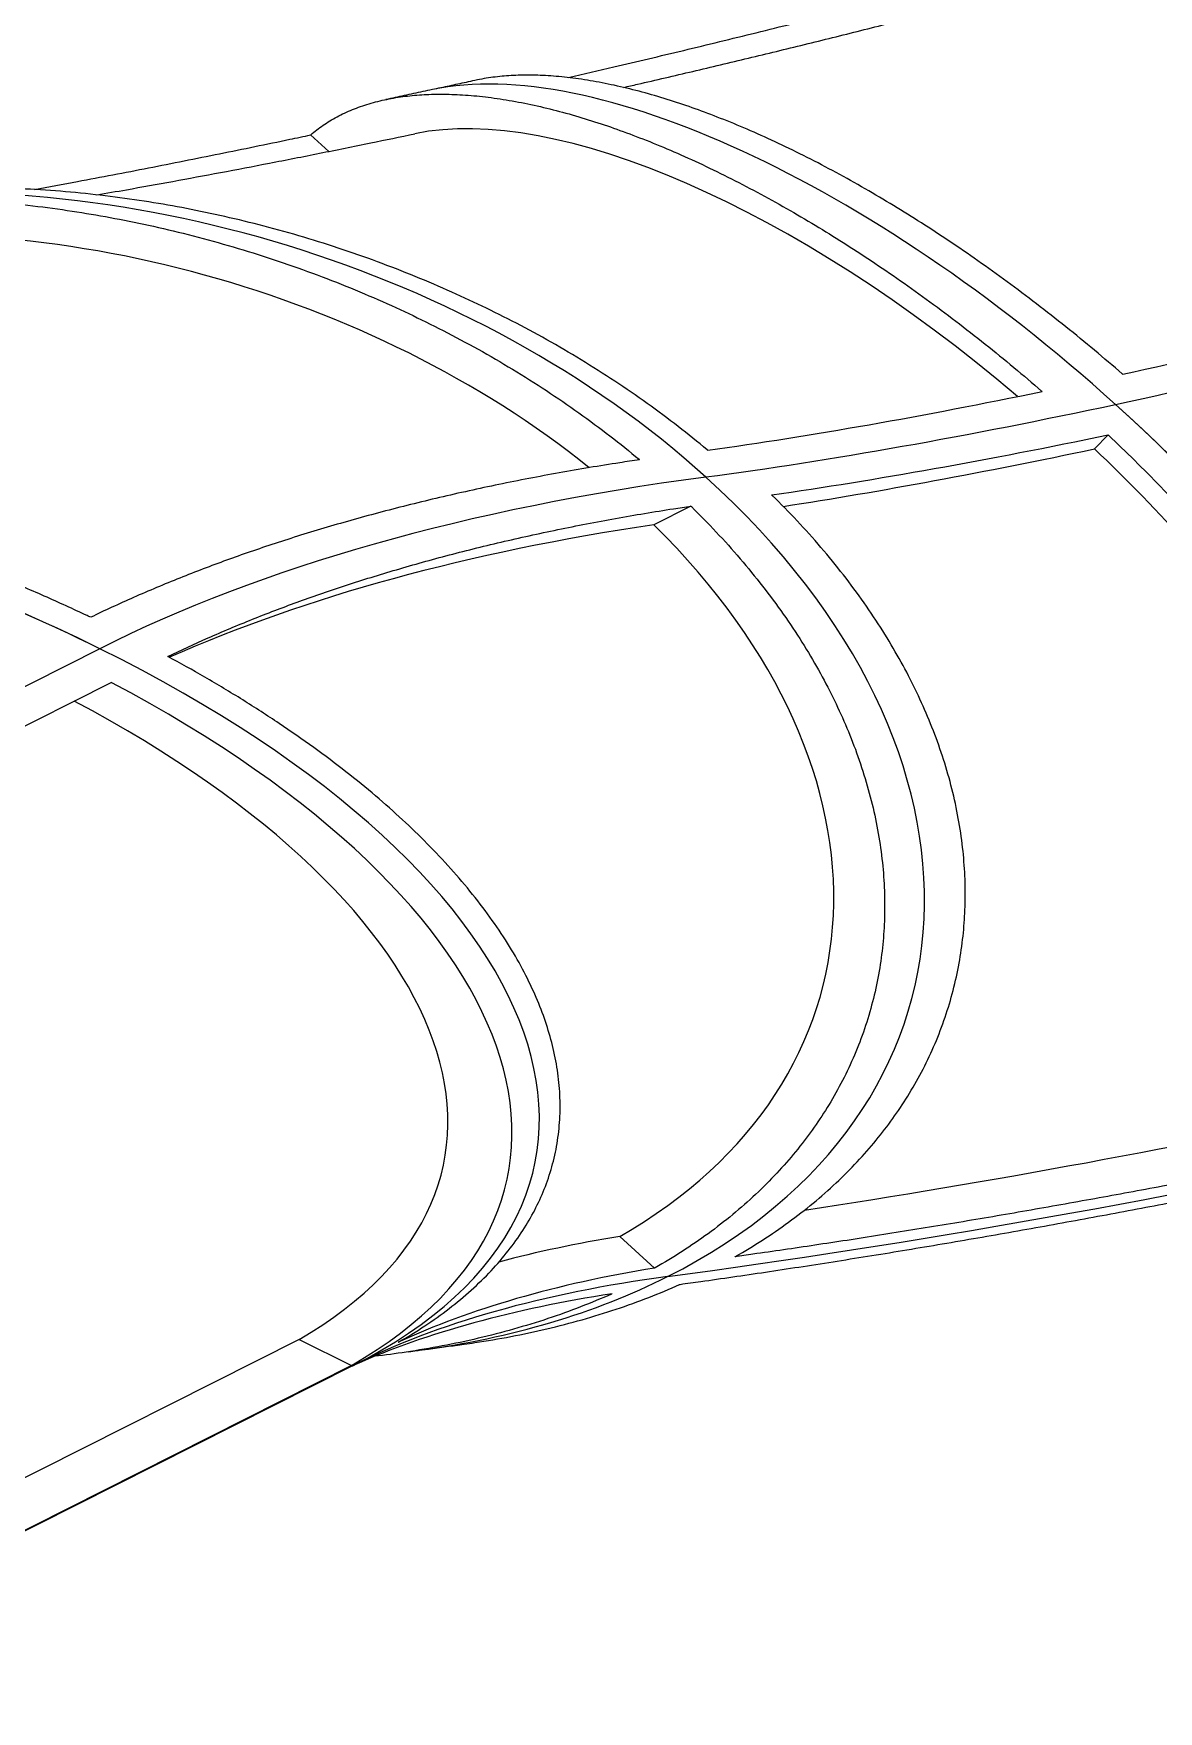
# Model space of a CAD drawing. Header units: millimetres. Extents: x 29838256 to 30236675, y -914750 to -833241.
# Drawn here: x 29973519 to 29973928, y -837364 to -836754 of the extents above; entities that cross this region are included whole.
import ezdxf

# ---------------------------------------------------------------- set-up
doc = ezdxf.new("R2010")
doc.units = ezdxf.units.MM
doc.header["$LTSCALE"] = 600
doc.header["$MEASUREMENT"] = 0
doc.layers.add('e-plan', color=9, linetype='CONTINUOUS')

msp = doc.modelspace()

# ---------------------------------------------------------------- linework, layer by layer
at = {"layer": 'e-plan', "extrusion": (0, -0.866025, 0.5)}
for p, q in [((29973619.95, -836790.92, 38444.22), (29973626.56, -836796.9, 38433.86)), ((29973909.64, -836899.87, 38255.51), (29973904.68, -836904.98, 38246.67)), ((29973758.1, -836925.78, 38210.64), (29973744.64, -836932.57, 38198.88)), ((29973543.41, -836977.57, 38120.93), (29973294.47, -837103.14, 37903.44)), ((29973543.41, -836977.57, 38120.93), (29973294.47, -837103.14, 37903.44)), ((29973318.55, -837105.36, 37899.6), (29973547.58, -836989.83, 38099.69)), ((29973732.28, -837191.15, 37751.01), (29973744.96, -837202.62, 37731.13)), ((29973615.81, -837228.55, 37686.22), (29973452.04, -837311.16, 37543.14)), ((29973615.81, -837228.55, 37686.22), (29973634.86, -837237.99, 37669.87)), ((29973635.18, -837238.15, 37669.59), (29973386.24, -837363.72, 37452.1)), ((29973635.18, -837238.15, 37669.59), (29973386.24, -837363.72, 37452.1)), ((29973634.86, -837237.99, 37669.87), (29973405.83, -837353.51, 37469.78))]:
    msp.add_line(p, q, dxfattribs=at)
at = {"layer": 'e-plan', "extrusion": (-1.11022e-16, -0.866025, 0.5)}
for centre, major_axis, ratio, start_param, end_param in [((29973834.62, -836972.97, 38128.9), (170.42, -198.52, -343.85), 0.332955, 1.861861, 3.141593), ((29973987.24, -836789.24, 38447.14), (-410.08, -113.32, -196.27), 0.270598, 1.247157, 1.567636)]:
    msp.add_ellipse(centre, major_axis=major_axis, ratio=ratio, start_param=start_param, end_param=end_param, dxfattribs=at)
at = {"layer": 'e-plan', "extrusion": (-5.55112e-17, -0.866025, 0.5)}
for centre, major_axis, ratio, start_param, end_param in [((29973834.62, -836972.97, 38128.9), (-170.42, 198.52, 343.85), 0.332955, 5.003453, 6.283185), ((29973328.32, -837086.07, 37933.01), (-306.86, 152.09, 263.42), 0.707107, 4.712389, 6.283185), ((29973548.46, -837023.69, 38041.05), (111.03, -208.78, -361.62), 0.653281, 0.36549, 1.936286)]:
    msp.add_ellipse(centre, major_axis=major_axis, ratio=ratio, start_param=start_param, end_param=end_param, dxfattribs=at)
at = {"layer": 'e-plan', "extrusion": (0, -0.866025, 0.5)}
for centre, major_axis, ratio, start_param, end_param in [((29973817.33, -836976.65, 38122.53), (159.77, -186.11, -322.36), 0.332955, 1.93224, 3.138911), ((29973834.62, -836972.97, 38128.9), (-170.42, 198.52, 343.85), 0.332955, 3.432657, 5.003453), ((29974005.87, -836806.09, 38417.94), (410.08, 113.32, 196.27), 0.270598, 4.009242, 4.329721), ((29974159.7, -837292.9, 37574.77), (610.89, -302.77, -524.41), 0.707107, 2.772151, 3.096564), ((29973533.93, -837025.73, 38037.52), (104.09, -195.73, -339.02), 0.653281, 0.414893, 1.886883), ((29974197.75, -836979.69, 38117.26), (-787.84, -217.7, -377.06), 0.270598, 0.824944, 1.217643), ((29974197.75, -836979.69, 38117.26), (-787.84, -217.7, -377.06), 0.270598, 0.824944, 1.217643), ((29973967.62, -837402.91, 37384.22), (332.43, -164.76, -285.38), 0.707107, 2.748894, 3.141593)]:
    msp.add_ellipse(centre, major_axis=major_axis, ratio=ratio, start_param=start_param, end_param=end_param, dxfattribs=at)
at = {"layer": 'e-plan', "extrusion": (5.55112e-17, -0.866025, 0.5)}
for centre, major_axis, ratio, start_param, end_param in [((29973548.46, -837023.69, 38041.05), (111.03, -208.78, -361.62), 0.653281, 1.936286, 3.141593), ((29973834.62, -836972.97, 38128.9), (170.42, -198.52, -343.85), 0.332955, 0.291064, 1.861861)]:
    msp.add_ellipse(centre, major_axis=major_axis, ratio=ratio, start_param=start_param, end_param=end_param, dxfattribs=at)
at = {"layer": 'e-plan', "extrusion": (1.249e-16, -0.866025, 0.5)}
msp.add_ellipse((29973548.46, -837023.69, 38041.05), major_axis=(111.03, -208.78, -361.62), ratio=0.653281, start_param=1.936286, end_param=3.141593, dxfattribs=at)
at = {"layer": 'e-plan', "extrusion": (-1.38778e-17, -0.866025, 0.5)}
for centre, major_axis, start_param, end_param in [((29973533.93, -837025.73, 38037.52), (104.09, -195.73, -339.02), 2.009541, 3.154448), ((29973548.46, -837023.69, 38041.05), (111.03, -208.78, -361.62), 0, 0.36549)]:
    msp.add_ellipse(centre, major_axis=major_axis, ratio=0.653281, start_param=start_param, end_param=end_param, dxfattribs=at)
at = {"layer": 'e-plan', "extrusion": (-1.66533e-16, -0.866025, 0.5)}
for centre, major_axis, ratio, start_param, end_param in [((29973996.56, -836797.66, 38432.54), (409.68, 113.2, 196.07), 0.270598, 4.359235, 4.751934), ((29973996.56, -836797.66, 38432.54), (-409.68, -113.2, -196.07), 0.270598, 1.217643, 1.610342), ((29974182.7, -837294.42, 37572.13), (639.29, -316.85, -548.8), 0.707107, 2.748894, 3.141593)]:
    msp.add_ellipse(centre, major_axis=major_axis, ratio=ratio, start_param=start_param, end_param=end_param, dxfattribs=at)
at = {"layer": 'e-plan', "extrusion": (-2.77556e-17, -0.866025, 0.5)}
for centre, major_axis, ratio, start_param, end_param in [((29973987.24, -836789.24, 38447.14), (-410.08, -113.32, -196.27), 0.270598, 0.854458, 1.174937), ((29973328.32, -837086.07, 37933.01), (306.86, -152.09, -263.42), 0.707107, 0, 1.570796)]:
    msp.add_ellipse(centre, major_axis=major_axis, ratio=ratio, start_param=start_param, end_param=end_param, dxfattribs=at)
at = {"layer": 'e-plan', "extrusion": (1.66533e-16, -0.866025, 0.5)}
for major_axis, start_param, end_param in [((409.68, 113.2, 196.07), 3.966536, 4.359235), ((-409.68, -113.2, -196.07), 0.824944, 1.217643)]:
    msp.add_ellipse((29973996.56, -836797.66, 38432.54), major_axis=major_axis, ratio=0.270598, start_param=start_param, end_param=end_param, dxfattribs=at)
at = {"layer": 'e-plan', "extrusion": (-3.60822e-16, -0.866025, 0.5)}
msp.add_ellipse((29973328.32, -837086.07, 37933.01), major_axis=(306.86, -152.09, -263.42), ratio=0.707107, start_param=1.570796, end_param=3.141593, dxfattribs=at)
at = {"layer": 'e-plan', "extrusion": (8.32667e-17, -0.866025, 0.5)}
for centre, major_axis, ratio, start_param, end_param in [((29973995.91, -836811.11, 38409.24), (-416.41, -115.06, -199.3), 0.270598, 0.91593, 1.203924), ((29974174.99, -836973.13, 38128.62), (-752.84, -208.03, -360.31), 0.270598, 0.906272, 1.203924), ((29973957.66, -837407.94, 37375.52), (-332.76, 164.92, 285.66), 0.707107, 5.920001, 6.236823)]:
    msp.add_ellipse(centre, major_axis=major_axis, ratio=ratio, start_param=start_param, end_param=end_param, dxfattribs=at)
at = {"layer": 'e-plan', "extrusion": (-2.77556e-16, -0.866025, 0.5)}
msp.add_ellipse((29974182.7, -837294.42, 37572.13), major_axis=(639.29, -316.85, -548.8), ratio=0.707107, start_param=2.748894, end_param=3.141593, dxfattribs=at)
at = {"layer": 'e-plan', "extrusion": (-4.16334e-17, -0.866025, 0.5)}
for start_param, end_param in [(0.36549, 1.936286), (0, 0.36549)]:
    msp.add_ellipse((29973548.46, -837023.69, 38041.05), major_axis=(111.03, -208.78, -361.62), ratio=0.653281, start_param=start_param, end_param=end_param, dxfattribs=at)
at = {"layer": 'e-plan', "extrusion": (2.77556e-17, -0.866025, 0.5)}
for centre, start_param, end_param in [((29973328.32, -837086.07, 37933.01), 0, 1.570796), ((29973318.37, -837091.09, 37924.31), 0.046313, 1.523968)]:
    msp.add_ellipse(centre, major_axis=(306.86, -152.09, -263.42), ratio=0.707107, start_param=start_param, end_param=end_param, dxfattribs=at)
at = {"layer": 'e-plan', "extrusion": (1.94289e-16, -0.866025, 0.5)}
msp.add_ellipse((29973318.52, -837091.17, 37924.18), major_axis=(287.68, -142.58, -246.96), ratio=0.707107, start_param=0.049403, end_param=1.521394, dxfattribs=at)
at = {"layer": 'e-plan', "extrusion": (1.11022e-16, -0.866025, 0.5)}
msp.add_ellipse((29973968.26, -837389.46, 37407.51), major_axis=(337.9, -167.47, -290.07), ratio=0.707107, start_param=2.79095, end_param=2.927451, dxfattribs=at)
at = {"layer": 'e-plan', "extrusion": (-2.498e-16, -0.866025, 0.5)}
msp.add_ellipse((29973977.57, -837397.89, 37392.92), major_axis=(-332.76, 164.92, 285.66), ratio=0.707107, start_param=5.933192, end_param=6.253671, dxfattribs=at)
at = {"layer": 'e-plan', "extrusion": (4.71845e-16, -0.866025, 0.5)}
msp.add_ellipse((29973967.62, -837402.91, 37384.22), major_axis=(332.43, -164.76, -285.38), ratio=0.707107, start_param=2.748894, end_param=3.141593, dxfattribs=at)
at = {"layer": 'e-plan'}
for points, knots in [([(29973914.97, -836712.51, 38580.02), (29973914.86, -836712.54, 38579.97), (29973914.77, -836712.59, 38579.89), (29973914.54, -836712.79, 38579.55), (29973914.48, -836713, 38579.18), (29973914.5, -836713.56, 38578.21), (29973914.6, -836713.91, 38577.61), (29973914.94, -836714.72, 38576.21), (29973915.19, -836715.2, 38575.38), (29973915.86, -836716.32, 38573.43), (29973916.29, -836716.96, 38572.32), (29973917.32, -836718.41, 38569.81), (29973917.93, -836719.22, 38568.41), (29973919.33, -836721, 38565.33), (29973920.12, -836721.96, 38563.66), (29973921.89, -836724.05, 38560.04), (29973922.86, -836725.17, 38558.1), (29973924.95, -836727.54, 38553.99), (29973926.09, -836728.8, 38551.82), (29973928.49, -836731.42, 38547.28), (29973929.75, -836732.79, 38544.91), (29973932.4, -836735.6, 38540.03), (29973933.78, -836737.05, 38537.52), (29973936.61, -836740, 38532.42), (29973938.13, -836741.56, 38529.71), (29973941.36, -836744.87, 38523.98), (29973943.08, -836746.61, 38520.97), (29973946.7, -836750.25, 38514.66), (29973948.6, -836752.16, 38511.36), (29973952.58, -836756.11, 38504.52), (29973954.65, -836758.16, 38500.97), (29973958.94, -836762.37, 38493.67), (29973961.16, -836764.54, 38489.92), (29973965.72, -836768.96, 38482.26), (29973968.05, -836771.22, 38478.35), (29973972.8, -836775.79, 38470.43), (29973975.21, -836778.1, 38466.43), (29973980.08, -836782.74, 38458.38), (29973982.53, -836785.07, 38454.35), (29973987.42, -836789.71, 38446.32), (29973989.97, -836792.12, 38442.15), (29973995.27, -836797.1, 38433.51), (29973998.01, -836799.68, 38429.06), (29974003.67, -836804.96, 38419.9), (29974006.57, -836807.67, 38415.21), (29974012.52, -836813.19, 38405.64), (29974015.56, -836816.01, 38400.77), (29974021.72, -836821.7, 38390.9), (29974024.86, -836824.59, 38385.91), (29974031.17, -836830.38, 38375.87), (29974034.35, -836833.3, 38370.82), (29974040.73, -836839.12, 38360.73), (29974043.92, -836842.03, 38355.7), (29974047.15, -836844.97, 38350.61), (29974047.21, -836845.02, 38350.51), (29974047.27, -836845.08, 38350.42)], [750.735659, 750.735659, 750.735659, 750.735659, 759.837143, 759.837143, 779.83797, 779.83797, 799.838798, 799.838798, 819.840569, 819.840569, 839.842341, 839.842341, 859.844113, 859.844113, 879.845884, 879.845884, 899.847656, 899.847656, 919.849428, 919.849428, 939.851199, 939.851199, 959.852971, 959.852971, 979.850467, 979.850467, 999.847963, 999.847963, 1019.845459, 1019.845459, 1039.842956, 1039.842956, 1059.840452, 1059.840452, 1079.837948, 1079.837948, 1099.835444, 1099.835444, 1119.832941, 1119.832941, 1139.821779, 1139.821779, 1159.810617, 1159.810617, 1179.799456, 1179.799456, 1199.788294, 1199.788294, 1219.777133, 1219.777133, 1239.765971, 1239.765971, 1259.75481, 1259.75481, 1260.142728, 1260.142728, 1260.142728, 1260.142728]), ([(29973713.6, -836770.07, 38480.34), (29973719.18, -836768.78, 38482.57), (29973724.7, -836767.49, 38484.8), (29973738.4, -836764.27, 38490.38), (29973746.88, -836762.25, 38493.87), (29973764.15, -836758.1, 38501.07), (29973772.95, -836755.95, 38504.79), (29973790.74, -836751.56, 38512.39), (29973799.73, -836749.32, 38516.28), (29973817.82, -836744.74, 38524.2), (29973826.91, -836742.42, 38528.23), (29973845.08, -836737.71, 38536.38), (29973854.15, -836735.33, 38540.5), (29973872.18, -836730.55, 38548.78), (29973881.13, -836728.15, 38552.94), (29973898.79, -836723.36, 38561.24), (29973907.51, -836720.96, 38565.39), (29973916.45, -836718.49, 38569.68), (29973916.84, -836718.38, 38569.87), (29973917.23, -836718.27, 38570.06)], [2299.822007, 2299.822007, 2299.822007, 2299.822007, 2318.330258, 2318.330258, 2346.473322, 2346.473322, 2374.616386, 2374.616386, 2402.75945, 2402.75945, 2430.902515, 2430.902515, 2459.045579, 2459.045579, 2487.188643, 2487.188643, 2515.331707, 2515.331707, 2516.612913, 2516.612913, 2516.612913, 2516.612913]), ([(29973733.65, -836773.64, 38474.15), (29973735.35, -836773.25, 38474.82), (29973737.05, -836772.86, 38475.5), (29973745.42, -836770.94, 38478.83), (29973752.11, -836769.38, 38481.53), (29973765.54, -836766.22, 38487), (29973772.28, -836764.62, 38489.78), (29973785.81, -836761.37, 38495.41), (29973792.59, -836759.72, 38498.26), (29973806.19, -836756.38, 38504.05), (29973813.01, -836754.69, 38506.98), (29973826.66, -836751.26, 38512.91), (29973833.5, -836749.53, 38515.91), (29973847.18, -836746.03, 38521.98), (29973854.03, -836744.25, 38525.05), (29973867.72, -836740.68, 38531.25), (29973874.57, -836738.87, 38534.38), (29973888.26, -836735.22, 38540.7), (29973895.09, -836733.38, 38543.88), (29973908.75, -836729.67, 38550.31), (29973915.57, -836727.8, 38553.55), (29973922.67, -836725.83, 38556.97), (29973922.98, -836725.74, 38557.11), (29973923.29, -836725.66, 38557.26)], [49.933133, 49.933133, 49.933133, 49.933133, 55.805568, 55.805568, 78.813727, 78.813727, 101.889334, 101.889334, 125.023908, 125.023908, 148.209277, 148.209277, 171.437539, 171.437539, 194.701019, 194.701019, 217.992233, 217.992233, 241.303845, 241.303845, 264.628625, 264.628625, 265.680898, 265.680898, 265.680898, 265.680898]), ([(29973914.97, -836877.88, 38293.61), (29973914.91, -836877.82, 38293.71), (29973914.84, -836877.76, 38293.8), (29973911.5, -836874.85, 38298.84), (29973908.14, -836871.99, 38303.81), (29973901.31, -836866.28, 38313.7), (29973897.84, -836863.43, 38318.62), (29973890.82, -836857.81, 38328.36), (29973887.27, -836855.03, 38333.18), (29973880.16, -836849.57, 38342.64), (29973876.59, -836846.89, 38347.28), (29973869.46, -836841.66, 38356.34), (29973865.91, -836839.11, 38360.76), (29973858.87, -836834.17, 38369.31), (29973855.38, -836831.78, 38373.45), (29973848.52, -836827.19, 38381.4), (29973845.14, -836824.98, 38385.22), (29973838.55, -836820.77, 38392.51), (29973835.18, -836818.67, 38396.15), (29973828.35, -836814.52, 38403.34), (29973824.88, -836812.47, 38406.89), (29973817.9, -836808.46, 38413.84), (29973814.39, -836806.5, 38417.24), (29973807.36, -836802.69, 38423.83), (29973803.85, -836800.85, 38427.02), (29973796.86, -836797.31, 38433.15), (29973793.39, -836795.61, 38436.09), (29973786.53, -836792.38, 38441.69), (29973783.15, -836790.85, 38444.34), (29973776.51, -836787.96, 38449.35), (29973773.26, -836786.61, 38451.69), (29973766.91, -836784.08, 38456.07), (29973763.82, -836782.91, 38458.1), (29973757.85, -836780.75, 38461.84), (29973754.83, -836779.71, 38463.64), (29973748.76, -836777.75, 38467.03), (29973745.71, -836776.83, 38468.63), (29973739.65, -836775.12, 38471.58), (29973736.63, -836774.34, 38472.94), (29973730.66, -836772.94, 38475.37), (29973727.71, -836772.31, 38476.45), (29973721.92, -836771.23, 38478.32), (29973719.08, -836770.78, 38479.11), (29973713.54, -836770.04, 38480.39), (29973710.84, -836769.75, 38480.88), (29973705.61, -836769.35, 38481.58), (29973703.08, -836769.24, 38481.78), (29973698.22, -836769.16, 38481.91), (29973695.89, -836769.2, 38481.84), (29973691.45, -836769.42, 38481.47), (29973689.23, -836769.6, 38481.15), (29973684.85, -836770.13, 38480.23), (29973682.69, -836770.47, 38479.63), (29973680.25, -836770.98, 38478.77), (29973679.91, -836771.05, 38478.65), (29973679.58, -836771.12, 38478.52)], [1299.178871, 1299.178871, 1299.178871, 1299.178871, 1299.570367, 1299.570367, 1319.562793, 1319.562793, 1339.555219, 1339.555219, 1359.547646, 1359.547646, 1379.540072, 1379.540072, 1399.532498, 1399.532498, 1419.524925, 1419.524925, 1439.517351, 1439.517351, 1459.510962, 1459.510962, 1479.504572, 1479.504572, 1499.498183, 1499.498183, 1519.491793, 1519.491793, 1539.485404, 1539.485404, 1559.479014, 1559.479014, 1579.472624, 1579.472624, 1599.466235, 1599.466235, 1619.46043, 1619.46043, 1639.454626, 1639.454626, 1659.448821, 1659.448821, 1679.443017, 1679.443017, 1699.437212, 1699.437212, 1719.431407, 1719.431407, 1739.425603, 1739.425603, 1759.419798, 1759.419798, 1779.413865, 1779.413865, 1799.407931, 1799.407931, 1802.561011, 1802.561011, 1802.561011, 1802.561011]), ([(29973619.95, -836790.92, 38444.22), (29973619.98, -836790.9, 38444.26), (29973620, -836790.87, 38444.3), (29973621.43, -836789.64, 38446.44), (29973622.93, -836788.48, 38448.45), (29973626.12, -836786.29, 38452.24), (29973627.81, -836785.26, 38454.02), (29973631.36, -836783.36, 38457.31), (29973633.23, -836782.49, 38458.83), (29973637.11, -836780.91, 38461.57), (29973639.14, -836780.2, 38462.79), (29973643.31, -836778.95, 38464.95), (29973645.45, -836778.42, 38465.88), (29973649.84, -836777.52, 38467.44), (29973652.09, -836777.15, 38468.07), (29973656.62, -836776.59, 38469.04), (29973658.91, -836776.39, 38469.39), (29973663.51, -836776.14, 38469.82), (29973665.91, -836776.08, 38469.92), (29973670.92, -836776.13, 38469.84), (29973673.52, -836776.23, 38469.67), (29973678.9, -836776.6, 38469.03), (29973681.68, -836776.86, 38468.57), (29973687.37, -836777.57, 38467.34), (29973690.28, -836778.01, 38466.58), (29973696.22, -836779.06, 38464.77), (29973699.24, -836779.67, 38463.71), (29973705.35, -836781.04, 38461.33), (29973708.44, -836781.81, 38460), (29973714.64, -836783.48, 38457.1), (29973717.75, -836784.39, 38455.53), (29973723.94, -836786.33, 38452.18), (29973727.02, -836787.35, 38450.4), (29973733.11, -836789.49, 38446.71), (29973736.25, -836790.65, 38444.7), (29973742.71, -836793.15, 38440.36), (29973746.02, -836794.49, 38438.03), (29973752.77, -836797.36, 38433.07), (29973756.2, -836798.88, 38430.43), (29973763.16, -836802.09, 38424.88), (29973766.68, -836803.77, 38421.96), (29973773.77, -836807.29, 38415.86), (29973777.33, -836809.13, 38412.69), (29973784.45, -836812.91, 38406.13), (29973788, -836814.86, 38402.75), (29973795.06, -836818.86, 38395.83), (29973798.57, -836820.9, 38392.29), (29973805.47, -836825.04, 38385.13), (29973808.87, -836827.13, 38381.51), (29973815.53, -836831.32, 38374.24), (29973818.93, -836833.52, 38370.43), (29973825.85, -836838.1, 38362.5), (29973829.36, -836840.48, 38358.37), (29973836.45, -836845.41, 38349.84), (29973840.03, -836847.95, 38345.44), (29973847.19, -836853.17, 38336.4), (29973850.78, -836855.85, 38331.76), (29973857.93, -836861.3, 38322.32), (29973861.49, -836864.08, 38317.51), (29973868.53, -836869.7, 38307.78), (29973872.01, -836872.54, 38302.86), (29973878.86, -836878.24, 38292.98), (29973882.22, -836881.1, 38288.02), (29973885.57, -836884.01, 38282.98), (29973885.63, -836884.07, 38282.88), (29973885.7, -836884.12, 38282.79)], [659.433236, 659.433236, 659.433236, 659.433236, 659.833006, 659.833006, 679.833833, 679.833833, 699.834661, 699.834661, 719.835488, 719.835488, 739.836316, 739.836316, 759.837143, 759.837143, 779.83797, 779.83797, 799.838798, 799.838798, 819.840569, 819.840569, 839.842341, 839.842341, 859.844113, 859.844113, 879.845884, 879.845884, 899.847656, 899.847656, 919.849428, 919.849428, 939.851199, 939.851199, 959.852971, 959.852971, 979.850467, 979.850467, 999.847963, 999.847963, 1019.845459, 1019.845459, 1039.842956, 1039.842956, 1059.840452, 1059.840452, 1079.837948, 1079.837948, 1099.835444, 1099.835444, 1119.832941, 1119.832941, 1139.821779, 1139.821779, 1159.810617, 1159.810617, 1179.799456, 1179.799456, 1199.788294, 1199.788294, 1219.777133, 1219.777133, 1239.765971, 1239.765971, 1259.75481, 1259.75481, 1260.142728, 1260.142728, 1260.142728, 1260.142728]), ([(29973664.2, -836774.45, 38472.74), (29973663.06, -836774.7, 38472.32), (29973661.93, -836774.94, 38471.9), (29973659.66, -836775.42, 38471.06), (29973658.53, -836775.66, 38470.65), (29973656.27, -836776.14, 38469.81), (29973655.15, -836776.38, 38469.4), (29973652.89, -836776.86, 38468.57), (29973651.77, -836777.1, 38468.16), (29973649.52, -836777.57, 38467.34), (29973648.39, -836777.81, 38466.93), (29973647.27, -836778.05, 38466.52)], [1.89348393, 1.89348393, 1.89348393, 1.89348393, 1.89864647, 1.89864647, 1.90380901, 1.90380901, 1.90897155, 1.90897155, 1.9141341, 1.9141341, 1.91929664, 1.91929664, 1.91929664, 1.91929664]), ([(29973679.58, -836771.12, 38478.52), (29973678.55, -836771.34, 38478.13), (29973677.52, -836771.57, 38477.74), (29973675.47, -836772.02, 38476.96), (29973674.44, -836772.24, 38476.58), (29973672.39, -836772.69, 38475.8), (29973671.36, -836772.91, 38475.42), (29973669.31, -836773.35, 38474.65), (29973668.29, -836773.57, 38474.27), (29973666.24, -836774.01, 38473.5), (29973665.22, -836774.23, 38473.12), (29973664.2, -836774.45, 38472.74)], [1.87024165, 1.87024165, 1.87024165, 1.87024165, 1.87489011, 1.87489011, 1.87953856, 1.87953856, 1.88418702, 1.88418702, 1.88883547, 1.88883547, 1.89348393, 1.89348393, 1.89348393, 1.89348393]), ([(29973519.68, -836810.74, 38409.89), (29973524.86, -836809.79, 38411.54), (29973530.07, -836808.81, 38413.23), (29973543.87, -836806.21, 38417.74), (29973552.48, -836804.56, 38420.6), (29973569.72, -836801.19, 38426.44), (29973578.34, -836799.47, 38429.41), (29973595.48, -836796, 38435.41), (29973604, -836794.25, 38438.45), (29973614.93, -836791.97, 38442.4), (29973617.44, -836791.45, 38443.31), (29973619.95, -836790.92, 38444.22)], [2413.697606, 2413.697606, 2413.697606, 2413.697606, 2430.902515, 2430.902515, 2459.045579, 2459.045579, 2487.188643, 2487.188643, 2515.331707, 2515.331707, 2523.784719, 2523.784719, 2523.784719, 2523.784719]), ([(29973542.38, -836812.68, 38406.53), (29973545.92, -836812.07, 38407.59), (29973549.48, -836811.44, 38408.67), (29973558.63, -836809.82, 38411.48), (29973564.25, -836808.81, 38413.23), (29973575.66, -836806.72, 38416.85), (29973581.44, -836805.65, 38418.71), (29973593.15, -836803.44, 38422.53), (29973599.08, -836802.31, 38424.5), (29973611.07, -836799.98, 38428.53), (29973617.14, -836798.78, 38430.6), (29973629.39, -836796.33, 38434.84), (29973635.58, -836795.08, 38437.01), (29973647.14, -836792.71, 38441.12), (29973652.5, -836791.6, 38443.05), (29973657.89, -836790.47, 38445.01)], [122.656748, 122.656748, 122.656748, 122.656748, 136.725223, 136.725223, 158.565254, 158.565254, 180.576897, 180.576897, 202.747165, 202.747165, 225.063586, 225.063586, 247.51422, 247.51422, 266.729619, 266.729619, 266.729619, 266.729619]), ([(29973764.22, -836905.49, 38245.78), (29973764.16, -836905.43, 38245.88), (29973764.09, -836905.38, 38245.97), (29973760.64, -836902.49, 38250.98), (29973757.12, -836899.65, 38255.9), (29973749.85, -836894.02, 38265.65), (29973746.1, -836891.22, 38270.49), (29973738.41, -836885.72, 38280.02), (29973734.47, -836883.01, 38284.71), (29973726.45, -836877.71, 38293.89), (29973722.37, -836875.13, 38298.37), (29973714.12, -836870.1, 38307.08), (29973709.94, -836867.66, 38311.3), (29973701.57, -836862.96, 38319.44), (29973697.37, -836860.7, 38323.36), (29973689.01, -836856.38, 38330.84), (29973684.84, -836854.32, 38334.42), (29973676.62, -836850.4, 38341.2), (29973672.37, -836848.46, 38344.56), (29973663.65, -836844.65, 38351.16), (29973659.17, -836842.78, 38354.4), (29973650.06, -836839.15, 38360.68), (29973645.41, -836837.39, 38363.73), (29973636.01, -836834.02, 38369.58), (29973631.25, -836832.4, 38372.38), (29973621.69, -836829.32, 38377.71), (29973616.88, -836827.87, 38380.23), (29973607.26, -836825.13, 38384.97), (29973602.46, -836823.85, 38387.18), (29973592.92, -836821.49, 38391.28), (29973588.19, -836820.4, 38393.17), (29973578.86, -836818.4, 38396.62), (29973574.27, -836817.5, 38398.18), (29973565.28, -836815.89, 38400.98), (29973560.68, -836815.13, 38402.28), (29973551.33, -836813.76, 38404.65), (29973546.58, -836813.15, 38405.72), (29973537.01, -836812.08, 38407.58), (29973532.18, -836811.62, 38408.37), (29973522.49, -836810.88, 38409.64), (29973517.64, -836810.6, 38410.13), (29973507.99, -836810.22, 38410.8), (29973503.18, -836810.12, 38410.97), (29973493.67, -836810.09, 38411.02), (29973488.97, -836810.17, 38410.88), (29973479.72, -836810.49, 38410.32), (29973475.18, -836810.74, 38409.9), (29973466.31, -836811.38, 38408.78), (29973461.98, -836811.78, 38408.09), (29973454.73, -836812.58, 38406.7), (29973451.65, -836812.97, 38406.04), (29973448.54, -836813.4, 38405.29)], [1299.178871, 1299.178871, 1299.178871, 1299.178871, 1299.570367, 1299.570367, 1319.562793, 1319.562793, 1339.555219, 1339.555219, 1359.547646, 1359.547646, 1379.540072, 1379.540072, 1399.532498, 1399.532498, 1419.524925, 1419.524925, 1439.517351, 1439.517351, 1459.510962, 1459.510962, 1479.504572, 1479.504572, 1499.498183, 1499.498183, 1519.491793, 1519.491793, 1539.485404, 1539.485404, 1559.479014, 1559.479014, 1579.472624, 1579.472624, 1599.466235, 1599.466235, 1619.46043, 1619.46043, 1639.454626, 1639.454626, 1659.448821, 1659.448821, 1679.443017, 1679.443017, 1699.437212, 1699.437212, 1719.431407, 1719.431407, 1739.425603, 1739.425603, 1759.419798, 1759.419798, 1773.994373, 1773.994373, 1773.994373, 1773.994373]), ([(29973342.88, -836838.84, 38361.22), (29973342.95, -836838.81, 38361.27), (29973343.02, -836838.78, 38361.33), (29973346.69, -836837.15, 38364.15), (29973350.42, -836835.59, 38366.85), (29973358.11, -836832.61, 38372.02), (29973362.08, -836831.18, 38374.49), (29973370.18, -836828.47, 38379.18), (29973374.32, -836827.19, 38381.39), (29973382.74, -836824.81, 38385.52), (29973387.01, -836823.7, 38387.44), (29973395.64, -836821.67, 38390.96), (29973399.99, -836820.74, 38392.57), (29973408.71, -836819.08, 38395.45), (29973413.08, -836818.34, 38396.74), (29973421.76, -836817.04, 38398.98), (29973426.07, -836816.48, 38399.95), (29973434.58, -836815.54, 38401.58), (29973438.97, -836815.13, 38402.29), (29973447.96, -836814.47, 38403.43), (29973452.57, -836814.21, 38403.88), (29973461.94, -836813.87, 38404.46), (29973466.71, -836813.79, 38404.61), (29973476.35, -836813.8, 38404.6), (29973481.21, -836813.89, 38404.43), (29973490.99, -836814.26, 38403.8), (29973495.9, -836814.53, 38403.32), (29973505.7, -836815.25, 38402.07), (29973510.59, -836815.7, 38401.3), (29973520.28, -836816.76, 38399.47), (29973525.08, -836817.37, 38398.41), (29973534.53, -836818.72, 38396.06), (29973539.18, -836819.47, 38394.77), (29973548.26, -836821.08, 38391.99), (29973552.9, -836821.97, 38390.44), (29973562.32, -836823.95, 38387.01), (29973567.1, -836825.03, 38385.14), (29973576.73, -836827.39, 38381.05), (29973581.58, -836828.66, 38378.85), (29973591.28, -836831.38, 38374.13), (29973596.14, -836832.84, 38371.62), (29973605.79, -836835.9, 38366.31), (29973610.58, -836837.51, 38363.52), (29973620.06, -836840.88, 38357.68), (29973624.74, -836842.64, 38354.64), (29973633.92, -836846.26, 38348.38), (29973638.43, -836848.12, 38345.15), (29973647.21, -836851.92, 38338.56), (29973651.49, -836853.86, 38335.2), (29973659.76, -836857.77, 38328.43), (29973663.95, -836859.83, 38324.86), (29973672.37, -836864.15, 38317.38), (29973676.59, -836866.41, 38313.47), (29973685.01, -836871.1, 38305.34), (29973689.2, -836873.54, 38301.12), (29973697.49, -836878.56, 38292.42), (29973701.59, -836881.15, 38287.94), (29973709.65, -836886.45, 38278.76), (29973713.6, -836889.16, 38274.07), (29973721.31, -836894.66, 38264.54), (29973725.07, -836897.45, 38259.7), (29973732.36, -836903.08, 38249.95), (29973735.88, -836905.92, 38245.04), (29973739.34, -836908.81, 38240.03), (29973739.4, -836908.87, 38239.93), (29973739.47, -836908.93, 38239.83)], [19.600922, 19.600922, 19.600922, 19.600922, 19.992056, 19.992056, 39.984112, 39.984112, 59.976168, 59.976168, 79.968224, 79.968224, 99.96028, 99.96028, 119.952336, 119.952336, 139.944393, 139.944393, 159.936449, 159.936449, 179.929657, 179.929657, 199.922865, 199.922865, 219.916072, 219.916072, 239.90928, 239.90928, 259.902488, 259.902488, 279.895696, 279.895696, 299.888904, 299.888904, 319.882112, 319.882112, 339.877344, 339.877344, 359.872577, 359.872577, 379.867809, 379.867809, 399.863041, 399.863041, 419.858274, 419.858274, 439.853506, 439.853506, 459.848738, 459.848738, 479.843971, 479.843971, 499.842497, 499.842497, 519.841023, 519.841023, 539.839549, 539.839549, 559.838075, 559.838075, 579.836601, 579.836601, 599.835127, 599.835127, 619.833653, 619.833653, 620.231169, 620.231169, 620.231169, 620.231169]), ([(29973540.1, -836966.18, 38140.67), (29973539.67, -836965.97, 38141.03), (29973539.23, -836965.76, 38141.38), (29973533.76, -836963.18, 38145.86), (29973528.57, -836960.81, 38149.97), (29973517.92, -836956.11, 38158.1), (29973512.46, -836953.79, 38162.13), (29973501.35, -836949.23, 38170.02), (29973495.69, -836946.99, 38173.89), (29973484.25, -836942.64, 38181.44), (29973478.47, -836940.52, 38185.11), (29973466.84, -836936.42, 38192.21), (29973461.01, -836934.44, 38195.63), (29973449.35, -836930.65, 38202.21), (29973443.54, -836928.83, 38205.35), (29973432.03, -836925.37, 38211.34), (29973426.33, -836923.73, 38214.19), (29973415.12, -836920.63, 38219.55), (29973409.36, -836919.11, 38222.2), (29973397.6, -836916.13, 38227.35), (29973391.6, -836914.68, 38229.86), (29973379.42, -836911.89, 38234.69), (29973373.25, -836910.55, 38237.01), (29973360.83, -836908, 38241.43), (29973354.57, -836906.79, 38243.52), (29973342.05, -836904.52, 38247.45), (29973335.78, -836903.47, 38249.29), (29973323.32, -836901.51, 38252.68), (29973317.13, -836900.61, 38254.23), (29973304.89, -836898.98, 38257.06), (29973298.85, -836898.24, 38258.33), (29973286.99, -836896.94, 38260.59), (29973281.17, -836896.37, 38261.57), (29973269.85, -836895.39, 38263.28), (29973264.08, -836894.95, 38264.03), (29973252.41, -836894.21, 38265.32), (29973246.51, -836893.91, 38265.84), (29973234.67, -836893.45, 38266.64), (29973228.73, -836893.29, 38266.91), (29973216.88, -836893.14, 38267.17), (29973210.98, -836893.14, 38267.17), (29973199.28, -836893.31, 38266.88), (29973193.49, -836893.47, 38266.6), (29973182.09, -836893.95, 38265.77), (29973176.48, -836894.27, 38265.22), (29973165.52, -836895.05, 38263.87), (29973160.16, -836895.51, 38263.07), (29973149.76, -836896.56, 38261.25), (29973144.72, -836897.15, 38260.23), (29973135, -836898.43, 38258.01), (29973130.1, -836899.15, 38256.76), (29973120.3, -836900.76, 38253.98), (29973115.41, -836901.64, 38252.44), (29973105.7, -836903.58, 38249.08), (29973100.89, -836904.64, 38247.26), (29973091.42, -836906.9, 38243.33), (29973086.76, -836908.12, 38241.23), (29973077.67, -836910.69, 38236.78), (29973073.24, -836912.05, 38234.42), (29973064.63, -836914.89, 38229.49), (29973060.47, -836916.38, 38226.92), (29973052.45, -836919.45, 38221.59), (29973048.6, -836921.04, 38218.84), (29973044.85, -836922.7, 38215.98), (29973044.77, -836922.73, 38215.92), (29973044.7, -836922.76, 38215.87)], [1937.634468, 1937.634468, 1937.634468, 1937.634468, 1939.366083, 1939.366083, 1959.359835, 1959.359835, 1979.353587, 1979.353587, 1999.347339, 1999.347339, 2019.341091, 2019.341091, 2039.334842, 2039.334842, 2059.328594, 2059.328594, 2079.322346, 2079.322346, 2099.315647, 2099.315647, 2119.308948, 2119.308948, 2139.30225, 2139.30225, 2159.295551, 2159.295551, 2179.288852, 2179.288852, 2199.282153, 2199.282153, 2219.275454, 2219.275454, 2239.268755, 2239.268755, 2259.26178, 2259.26178, 2279.254804, 2279.254804, 2299.247828, 2299.247828, 2319.240852, 2319.240852, 2339.233876, 2339.233876, 2359.2269, 2359.2269, 2379.219924, 2379.219924, 2399.212949, 2399.212949, 2419.205815, 2419.205815, 2439.198681, 2439.198681, 2459.191548, 2459.191548, 2479.184414, 2479.184414, 2499.177281, 2499.177281, 2519.170147, 2519.170147, 2539.163014, 2539.163014, 2539.554949, 2539.554949, 2539.554949, 2539.554949]), ([(29973909.64, -836899.87, 38255.51), (29973909.7, -836899.93, 38255.41), (29973909.76, -836899.99, 38255.31), (29973912.98, -836903.03, 38250.04), (29973916.16, -836906.09, 38244.74), (29973922.5, -836912.33, 38233.93), (29973925.66, -836915.51, 38228.42), (29973931.92, -836921.96, 38217.26), (29973935.02, -836925.22, 38211.61), (29973941.12, -836931.79, 38200.23), (29973944.11, -836935.09, 38194.51), (29973949.97, -836941.7, 38183.07), (29973952.82, -836945, 38177.35), (29973958.37, -836951.56, 38165.99), (29973961.05, -836954.81, 38160.35), (29973966.23, -836961.24, 38149.22), (29973968.72, -836964.4, 38143.74), (29973973.47, -836970.6, 38133.01), (29973975.85, -836973.77, 38127.51), (29973980.56, -836980.22, 38116.34), (29973982.89, -836983.5, 38110.66), (29973987.46, -836990.12, 38099.2), (29973989.71, -836993.46, 38093.42), (29973994.06, -837000.15, 38081.82), (29973996.18, -837003.51, 38076.01), (29974000.26, -837010.19, 38064.43), (29974002.22, -837013.52, 38058.66), (29974005.97, -837020.12, 38047.24), (29974007.76, -837023.38, 38041.59), (29974011.14, -837029.8, 38030.48), (29974012.73, -837032.95, 38025.01), (29974015.72, -837039.11, 38014.34), (29974017.11, -837042.12, 38009.13), (29974019.7, -837047.95, 37999.03), (29974020.94, -837050.91, 37993.91), (29974023.32, -837056.86, 37983.59), (29974024.45, -837059.86, 37978.4), (29974026.56, -837065.85, 37968.04), (29974027.54, -837068.83, 37962.86), (29974029.34, -837074.76, 37952.59), (29974030.15, -837077.7, 37947.51), (29974031.59, -837083.49, 37937.48), (29974032.22, -837086.34, 37932.55), (29974033.29, -837091.91, 37922.89), (29974033.74, -837094.64, 37918.17), (29974034.44, -837099.94, 37908.99), (29974034.7, -837102.51, 37904.53), (29974035.04, -837107.47, 37895.94), (29974035.13, -837109.86, 37891.8), (29974035.14, -837114.44, 37883.86), (29974035.07, -837116.74, 37879.89), (29974034.76, -837121.29, 37872.01), (29974034.51, -837123.55, 37868.1), (29974033.84, -837127.99, 37860.4), (29974033.41, -837130.17, 37856.62), (29974032.36, -837134.43, 37849.25), (29974031.75, -837136.5, 37845.66), (29974030.33, -837140.51, 37838.72), (29974029.54, -837142.44, 37835.37), (29974027.77, -837146.15, 37828.94), (29974026.8, -837147.93, 37825.87), (29974024.77, -837151.22, 37820.16), (29974023.71, -837152.75, 37817.52), (29974022.6, -837154.19, 37815.02)], [1299.178871, 1299.178871, 1299.178871, 1299.178871, 1299.570367, 1299.570367, 1319.562793, 1319.562793, 1339.555219, 1339.555219, 1359.547646, 1359.547646, 1379.540072, 1379.540072, 1399.532498, 1399.532498, 1419.524925, 1419.524925, 1439.517351, 1439.517351, 1459.510962, 1459.510962, 1479.504572, 1479.504572, 1499.498183, 1499.498183, 1519.491793, 1519.491793, 1539.485404, 1539.485404, 1559.479014, 1559.479014, 1579.472624, 1579.472624, 1599.466235, 1599.466235, 1619.46043, 1619.46043, 1639.454626, 1639.454626, 1659.448821, 1659.448821, 1679.443017, 1679.443017, 1699.437212, 1699.437212, 1719.431407, 1719.431407, 1739.425603, 1739.425603, 1759.419798, 1759.419798, 1779.413865, 1779.413865, 1799.407931, 1799.407931, 1819.401998, 1819.401998, 1839.396065, 1839.396065, 1859.390131, 1859.390131, 1879.384198, 1879.384198, 1898.445264, 1898.445264, 1898.445264, 1898.445264]), ([(29973739.47, -836908.93, 38239.83), (29973737.07, -836909.28, 38239.22), (29973734.67, -836909.64, 38238.59), (29973724.95, -836911.15, 38235.97), (29973717.61, -836912.38, 38233.84), (29973702.94, -836915.02, 38229.27), (29973695.62, -836916.43, 38226.83), (29973681.11, -836919.42, 38221.65), (29973673.92, -836921, 38218.91), (29973659.75, -836924.32, 38213.16), (29973652.78, -836926.06, 38210.15), (29973639.13, -836929.67, 38203.9), (29973632.45, -836931.54, 38200.67), (29973619.46, -836935.38, 38194.01), (29973613.15, -836937.35, 38190.6), (29973600.96, -836941.36, 38183.66), (29973595.08, -836943.39, 38180.13), (29973583.8, -836947.49, 38173.04), (29973578.14, -836949.64, 38169.31), (29973566.85, -836954.16, 38161.49), (29973561.22, -836956.52, 38157.4), (29973550.41, -836961.29, 38149.13), (29973545.21, -836963.7, 38144.96), (29973540.1, -836966.18, 38140.67)], [2681.442049, 2681.442049, 2681.442049, 2681.442049, 2691.128265, 2691.128265, 2720.516374, 2720.516374, 2749.904482, 2749.904482, 2779.292591, 2779.292591, 2808.6807, 2808.6807, 2838.068808, 2838.068808, 2867.456917, 2867.456917, 2896.845025, 2896.845025, 2926.186519, 2926.186519, 2955.528013, 2955.528013, 2983.262937, 2983.262937, 2983.262937, 2983.262937]), ([(29973904.68, -836904.98, 38246.67), (29973928.72, -836927.7, 38207.32), (29973950.32, -836952.01, 38165.2), (29973986.2, -837001.09, 38080.2), (29974000.14, -837025.38, 38038.12), (29974017.43, -837068.23, 37963.9), (29974021.66, -837086.81, 37931.73), (29974021.92, -837119.12, 37875.76), (29974017.94, -837132.61, 37852.4), (29974010.04, -837142.83, 37834.7)], [0, 0, 0, 0, 158.280577, 158.280577, 316.435729, 316.435729, 457.038505, 457.038505, 597.721347, 597.721347, 597.721347, 597.721347]), ([(29973774.15, -837198.5, 37738.28), (29973774.21, -837198.46, 37738.34), (29973774.28, -837198.42, 37738.41), (29973777.64, -837196.51, 37741.72), (29973780.91, -837194.53, 37745.15), (29973787.33, -837190.39, 37752.31), (29973790.49, -837188.23, 37756.05), (29973796.63, -837183.75, 37763.82), (29973799.63, -837181.43, 37767.84), (29973805.4, -837176.65, 37776.11), (29973808.19, -837174.2, 37780.36), (29973813.53, -837169.19, 37789.04), (29973816.08, -837166.63, 37793.47), (29973820.93, -837161.45, 37802.44), (29973823.22, -837158.84, 37806.97), (29973827.53, -837153.58, 37816.08), (29973829.55, -837150.94, 37820.64), (29973833.31, -837145.7, 37829.73), (29973835.13, -837142.97, 37834.45), (29973838.63, -837137.33, 37844.22), (29973840.3, -837134.42, 37849.26), (29973843.45, -837128.44, 37859.62), (29973844.93, -837125.38, 37864.92), (29973847.66, -837119.13, 37875.74), (29973848.91, -837115.95, 37881.25), (29973851.17, -837109.51, 37892.41), (29973852.17, -837106.25, 37898.05), (29973853.93, -837099.7, 37909.4), (29973854.69, -837096.4, 37915.11), (29973855.94, -837089.83, 37926.5), (29973856.44, -837086.54, 37932.19), (29973857.21, -837080.03, 37943.46), (29973857.47, -837076.81, 37949.05), (29973857.77, -837070.47, 37960.03), (29973857.82, -837067.21, 37965.68), (29973857.7, -837060.54, 37977.23), (29973857.52, -837057.14, 37983.12), (29973856.91, -837050.23, 37995.08), (29973856.48, -837046.73, 38001.15), (29973855.38, -837039.67, 38013.37), (29973854.7, -837036.11, 38019.53), (29973853.09, -837028.99, 38031.87), (29973852.16, -837025.43, 38038.04), (29973850.08, -837018.33, 38050.33), (29973848.92, -837014.8, 38056.45), (29973846.39, -837007.82, 38068.54), (29973845.03, -837004.37, 38074.51), (29973842.13, -836997.6, 38086.23), (29973840.59, -836994.28, 38091.99), (29973837.4, -836987.81, 38103.19), (29973835.67, -836984.51, 38108.91), (29973831.93, -836977.84, 38120.47), (29973829.93, -836974.46, 38126.31), (29973825.66, -836967.68, 38138.06), (29973823.39, -836964.28, 38143.96), (29973818.62, -836957.48, 38155.73), (29973816.12, -836954.09, 38161.6), (29973810.89, -836947.37, 38173.23), (29973808.17, -836944.05, 38179), (29973802.56, -836937.49, 38190.36), (29973799.66, -836934.26, 38195.95), (29973793.74, -836927.95, 38206.88), (29973790.72, -836924.86, 38212.23), (29973787.6, -836921.8, 38217.53), (29973787.54, -836921.74, 38217.63), (29973787.48, -836921.69, 38217.73)], [659.433236, 659.433236, 659.433236, 659.433236, 659.833006, 659.833006, 679.833833, 679.833833, 699.834661, 699.834661, 719.835488, 719.835488, 739.836316, 739.836316, 759.837143, 759.837143, 779.83797, 779.83797, 799.838798, 799.838798, 819.840569, 819.840569, 839.842341, 839.842341, 859.844113, 859.844113, 879.845884, 879.845884, 899.847656, 899.847656, 919.849428, 919.849428, 939.851199, 939.851199, 959.852971, 959.852971, 979.850467, 979.850467, 999.847963, 999.847963, 1019.845459, 1019.845459, 1039.842956, 1039.842956, 1059.840452, 1059.840452, 1079.837948, 1079.837948, 1099.835444, 1099.835444, 1119.832941, 1119.832941, 1139.821779, 1139.821779, 1159.810617, 1159.810617, 1179.799456, 1179.799456, 1199.788294, 1199.788294, 1219.777133, 1219.777133, 1239.765971, 1239.765971, 1259.75481, 1259.75481, 1260.142728, 1260.142728, 1260.142728, 1260.142728]), ([(29973568.17, -836980.42, 38115.99), (29973572.94, -836978.11, 38120.01), (29973577.8, -836975.86, 38123.9), (29973588.04, -836971.33, 38131.74), (29973593.42, -836969.06, 38135.67), (29973604.23, -836964.73, 38143.17), (29973609.65, -836962.66, 38146.75), (29973620.45, -836958.74, 38153.55), (29973626.08, -836956.78, 38156.94), (29973637.75, -836952.94, 38163.6), (29973643.79, -836951.05, 38166.87), (29973656.23, -836947.37, 38173.25), (29973662.62, -836945.57, 38176.36), (29973675.7, -836942.11, 38182.35), (29973682.37, -836940.45, 38185.23), (29973695.94, -836937.27, 38190.74), (29973702.83, -836935.75, 38193.37), (29973716.72, -836932.88, 38198.34), (29973723.73, -836931.53, 38200.68), (29973737.77, -836929, 38205.06), (29973744.81, -836927.82, 38207.1), (29973753.91, -836926.41, 38209.55), (29973756.01, -836926.09, 38210.1), (29973758.1, -836925.78, 38210.64)], [2236.218017, 2236.218017, 2236.218017, 2236.218017, 2262.137674, 2262.137674, 2290.233966, 2290.233966, 2318.330258, 2318.330258, 2346.473322, 2346.473322, 2374.616386, 2374.616386, 2402.75945, 2402.75945, 2430.902515, 2430.902515, 2459.045579, 2459.045579, 2487.188643, 2487.188643, 2515.331707, 2515.331707, 2523.784719, 2523.784719, 2523.784719, 2523.784719]), ([(29973758.1, -836925.78, 38210.64), (29973758.16, -836925.84, 38210.53), (29973758.22, -836925.9, 38210.43), (29973761.35, -836928.96, 38205.13), (29973764.37, -836932.05, 38199.78), (29973770.3, -836938.37, 38188.84), (29973773.19, -836941.6, 38183.24), (29973778.81, -836948.16, 38171.88), (29973781.53, -836951.49, 38166.11), (29973786.76, -836958.21, 38154.47), (29973789.27, -836961.6, 38148.6), (29973794.05, -836968.4, 38136.82), (29973796.31, -836971.81, 38130.92), (29973800.59, -836978.59, 38119.17), (29973802.59, -836981.97, 38113.31), (29973806.33, -836988.65, 38101.75), (29973808.07, -836991.95, 38096.03), (29973811.26, -836998.42, 38084.82), (29973812.8, -837001.74, 38079.07), (29973815.7, -837008.51, 38067.34), (29973817.07, -837011.96, 38061.36), (29973819.6, -837018.94, 38049.28), (29973820.76, -837022.47, 38043.16), (29973822.85, -837029.57, 38030.87), (29973823.78, -837033.14, 38024.69), (29973825.39, -837040.26, 38012.35), (29973826.07, -837043.82, 38006.19), (29973827.18, -837050.88, 37993.96), (29973827.61, -837054.38, 37987.89), (29973828.22, -837061.29, 37975.93), (29973828.4, -837064.69, 37970.03), (29973828.54, -837071.36, 37958.48), (29973828.49, -837074.62, 37952.83), (29973828.19, -837080.96, 37941.85), (29973827.93, -837084.19, 37936.27), (29973827.17, -837090.7, 37924.99), (29973826.67, -837093.98, 37919.31), (29973825.42, -837100.56, 37907.91), (29973824.66, -837103.85, 37902.21), (29973822.91, -837110.4, 37890.86), (29973821.9, -837113.66, 37885.21), (29973819.65, -837120.1, 37874.06), (29973818.4, -837123.28, 37868.55), (29973815.67, -837129.53, 37857.73), (29973814.2, -837132.59, 37852.42), (29973811.06, -837138.57, 37842.07), (29973809.39, -837141.48, 37837.03), (29973805.89, -837147.12, 37827.26), (29973804.07, -837149.85, 37822.53), (29973800.31, -837155.09, 37813.45), (29973798.3, -837157.73, 37808.89), (29973793.99, -837162.98, 37799.79), (29973791.7, -837165.6, 37795.25), (29973786.86, -837170.78, 37786.29), (29973784.31, -837173.33, 37781.87), (29973778.98, -837178.34, 37773.19), (29973776.19, -837180.8, 37768.94), (29973770.42, -837185.57, 37760.67), (29973767.43, -837187.89, 37756.65), (29973761.29, -837192.37, 37748.89), (29973758.13, -837194.53, 37745.15), (29973751.71, -837198.66, 37737.99), (29973748.45, -837200.64, 37734.57), (29973745.09, -837202.55, 37731.25), (29973745.03, -837202.59, 37731.19), (29973744.96, -837202.62, 37731.13)], [659.433236, 659.433236, 659.433236, 659.433236, 659.833006, 659.833006, 679.833833, 679.833833, 699.834661, 699.834661, 719.835488, 719.835488, 739.836316, 739.836316, 759.837143, 759.837143, 779.83797, 779.83797, 799.838798, 799.838798, 819.840569, 819.840569, 839.842341, 839.842341, 859.844113, 859.844113, 879.845884, 879.845884, 899.847656, 899.847656, 919.849428, 919.849428, 939.851199, 939.851199, 959.852971, 959.852971, 979.850467, 979.850467, 999.847963, 999.847963, 1019.845459, 1019.845459, 1039.842956, 1039.842956, 1059.840452, 1059.840452, 1079.837948, 1079.837948, 1099.835444, 1099.835444, 1119.832941, 1119.832941, 1139.821779, 1139.821779, 1159.810617, 1159.810617, 1179.799456, 1179.799456, 1199.788294, 1199.788294, 1219.777133, 1219.777133, 1239.765971, 1239.765971, 1259.75481, 1259.75481, 1260.142728, 1260.142728, 1260.142728, 1260.142728]), ([(29973651.84, -837229.57, 37684.46), (29973651.9, -837229.53, 37684.53), (29973651.97, -837229.49, 37684.59), (29973655.25, -837227.6, 37687.86), (29973658.4, -837225.66, 37691.23), (29973664.49, -837221.61, 37698.24), (29973667.44, -837219.51, 37701.88), (29973673.08, -837215.17, 37709.4), (29973675.78, -837212.93, 37713.27), (29973680.88, -837208.34, 37721.22), (29973683.29, -837206, 37725.29), (29973687.78, -837201.22, 37733.56), (29973689.88, -837198.79, 37737.77), (29973693.73, -837193.89, 37746.26), (29973695.49, -837191.42, 37750.54), (29973698.68, -837186.47, 37759.1), (29973700.11, -837184, 37763.39), (29973702.65, -837179.1, 37771.88), (29973703.83, -837176.55, 37776.29), (29973705.92, -837171.3, 37785.38), (29973706.84, -837168.6, 37790.07), (29973708.39, -837163.06, 37799.65), (29973709.03, -837160.23, 37804.56), (29973709.99, -837154.48, 37814.52), (29973710.32, -837151.55, 37819.59), (29973710.65, -837145.65, 37829.82), (29973710.66, -837142.66, 37834.98), (29973710.37, -837136.68, 37845.34), (29973710.07, -837133.68, 37850.54), (29973709.17, -837127.7, 37860.9), (29973708.57, -837124.72, 37866.06), (29973707.11, -837118.83, 37876.26), (29973706.25, -837115.92, 37881.31), (29973704.32, -837110.2, 37891.21), (29973703.19, -837107.26, 37896.3), (29973700.62, -837101.28, 37906.67), (29973699.18, -837098.22, 37911.96), (29973695.95, -837092.04, 37922.66), (29973694.18, -837088.91, 37928.08), (29973690.31, -837082.62, 37938.98), (29973688.22, -837079.46, 37944.46), (29973683.74, -837073.13, 37955.41), (29973681.35, -837069.97, 37960.89), (29973676.31, -837063.7, 37971.76), (29973673.66, -837060.58, 37977.16), (29973668.15, -837054.43, 37987.81), (29973665.28, -837051.4, 37993.06), (29973659.4, -837045.46, 38003.35), (29973656.38, -837042.55, 38008.39), (29973650.25, -837036.89, 38018.19), (29973647.01, -837034.01, 38023.18), (29973640.17, -837028.19, 38033.25), (29973636.58, -837025.26, 38038.34), (29973629.07, -837019.37, 38048.53), (29973625.15, -837016.42, 38053.64), (29973617.05, -837010.55, 38063.81), (29973612.85, -837007.63, 38068.88), (29973604.24, -837001.85, 38078.89), (29973599.82, -836998.99, 38083.84), (29973590.8, -836993.37, 38093.56), (29973586.2, -836990.62, 38098.34), (29973577.13, -836985.36, 38107.44), (29973572.65, -836982.86, 38111.78), (29973568.17, -836980.42, 38115.99)], [1299.178871, 1299.178871, 1299.178871, 1299.178871, 1299.570367, 1299.570367, 1319.562793, 1319.562793, 1339.555219, 1339.555219, 1359.547646, 1359.547646, 1379.540072, 1379.540072, 1399.532498, 1399.532498, 1419.524925, 1419.524925, 1439.517351, 1439.517351, 1459.510962, 1459.510962, 1479.504572, 1479.504572, 1499.498183, 1499.498183, 1519.491793, 1519.491793, 1539.485404, 1539.485404, 1559.479014, 1559.479014, 1579.472624, 1579.472624, 1599.466235, 1599.466235, 1619.46043, 1619.46043, 1639.454626, 1639.454626, 1659.448821, 1659.448821, 1679.443017, 1679.443017, 1699.437212, 1699.437212, 1719.431407, 1719.431407, 1739.425603, 1739.425603, 1759.419798, 1759.419798, 1779.413865, 1779.413865, 1799.407931, 1799.407931, 1819.401998, 1819.401998, 1839.396065, 1839.396065, 1859.390131, 1859.390131, 1879.384198, 1879.384198, 1898.445264, 1898.445264, 1898.445264, 1898.445264]), ([(29974022.6, -837154.19, 37815.02), (29974014.47, -837155.92, 37812.03), (29974006.42, -837157.6, 37809.11), (29973989.88, -837161.02, 37803.2), (29973981.41, -837162.74, 37800.22), (29973964.84, -837166.05, 37794.48), (29973956.74, -837167.64, 37791.72), (29973940.98, -837170.69, 37786.43), (29973932.95, -837172.22, 37783.78), (29973916.71, -837175.26, 37778.52), (29973908.51, -837176.77, 37775.91), (29973892.03, -837179.74, 37770.77), (29973883.76, -837181.2, 37768.23), (29973867.26, -837184.05, 37763.29), (29973859.03, -837185.45, 37760.88), (29973842.72, -837188.14, 37756.21), (29973834.64, -837189.45, 37753.95), (29973818.71, -837191.96, 37749.6), (29973810.87, -837193.16, 37747.52), (29973795.51, -837195.46, 37743.54), (29973787.99, -837196.55, 37741.65), (29973778.48, -837197.89, 37739.32), (29973776.3, -837198.2, 37738.8), (29973774.15, -837198.5, 37738.28)], [2236.218017, 2236.218017, 2236.218017, 2236.218017, 2262.137674, 2262.137674, 2290.233966, 2290.233966, 2318.330258, 2318.330258, 2346.473322, 2346.473322, 2374.616386, 2374.616386, 2402.75945, 2402.75945, 2430.902515, 2430.902515, 2459.045579, 2459.045579, 2487.188643, 2487.188643, 2515.331707, 2515.331707, 2523.784719, 2523.784719, 2523.784719, 2523.784719]), ([(29973754.23, -837208.54, 37720.88), (29973756.7, -837208.2, 37721.47), (29973759.19, -837207.85, 37722.07), (29973769.35, -837206.42, 37724.56), (29973777.19, -837205.28, 37726.53), (29973793.23, -837202.88, 37730.68), (29973801.43, -837201.63, 37732.85), (29973818.06, -837199.01, 37737.39), (29973826.5, -837197.65, 37739.74), (29973843.53, -837194.84, 37744.62), (29973852.12, -837193.39, 37747.13), (29973869.35, -837190.41, 37752.28), (29973877.99, -837188.89, 37754.92), (29973895.2, -837185.79, 37760.28), (29973903.77, -837184.22, 37763), (29973920.73, -837181.05, 37768.49), (29973929.11, -837179.46, 37771.25), (29973945.57, -837176.28, 37776.75), (29973954.03, -837174.62, 37779.63), (29973971.34, -837171.17, 37785.61), (29973980.18, -837169.38, 37788.71), (29973997.67, -837165.78, 37794.95), (29974006.29, -837163.98, 37798.06), (29974014.98, -837162.14, 37801.26)], [2681.442049, 2681.442049, 2681.442049, 2681.442049, 2691.128265, 2691.128265, 2720.516374, 2720.516374, 2749.904482, 2749.904482, 2779.292591, 2779.292591, 2808.6807, 2808.6807, 2838.068808, 2838.068808, 2867.456917, 2867.456917, 2896.845025, 2896.845025, 2926.186519, 2926.186519, 2955.528013, 2955.528013, 2983.262937, 2983.262937, 2983.262937, 2983.262937]), ([(29973675.78, -837230.26, 37683.25), (29973677.08, -837230.09, 37683.56), (29973678.37, -837229.9, 37683.88), (29973684.01, -837229.06, 37685.34), (29973688.38, -837228.32, 37686.63), (29973697.1, -837226.65, 37689.51), (29973701.45, -837225.72, 37691.12), (29973710.08, -837223.69, 37694.64), (29973714.36, -837222.58, 37696.56), (29973722.78, -837220.2, 37700.69), (29973726.92, -837218.92, 37702.91), (29973735.03, -837216.21, 37707.6), (29973738.99, -837214.78, 37710.07), (29973746.68, -837211.79, 37715.24), (29973750.42, -837210.24, 37717.94), (29973754.09, -837208.61, 37720.77), (29973754.16, -837208.57, 37720.82), (29973754.23, -837208.54, 37720.88)], [493.869485, 493.869485, 493.869485, 493.869485, 499.842497, 499.842497, 519.841023, 519.841023, 539.839549, 539.839549, 559.838075, 559.838075, 579.836601, 579.836601, 599.835127, 599.835127, 619.833653, 619.833653, 620.231169, 620.231169, 620.231169, 620.231169]), ([(29973729.46, -837211.98, 37714.93), (29973729.39, -837212.01, 37714.88), (29973729.32, -837212.04, 37714.82), (29973725.65, -837213.67, 37712), (29973721.91, -837215.23, 37709.3), (29973714.2, -837218.21, 37704.13), (29973710.23, -837219.64, 37701.65), (29973702.11, -837222.35, 37696.96), (29973697.95, -837223.63, 37694.74), (29973689.51, -837226.02, 37690.61), (29973685.22, -837227.13, 37688.68), (29973676.56, -837229.17, 37685.15), (29973672.18, -837230.1, 37683.54), (29973663.42, -837231.77, 37680.65), (29973659.04, -837232.51, 37679.36), (29973650.85, -837233.74, 37677.24), (29973647.04, -837234.24, 37676.37), (29973643.28, -837234.67, 37675.62)], [1299.178871, 1299.178871, 1299.178871, 1299.178871, 1299.570367, 1299.570367, 1319.562793, 1319.562793, 1339.555219, 1339.555219, 1359.547646, 1359.547646, 1379.540072, 1379.540072, 1399.532498, 1399.532498, 1419.524925, 1419.524925, 1437.039736, 1437.039736, 1437.039736, 1437.039736]), ([(29973655.6, -837233.02, 37678.48), (29973655.85, -837232.99, 37678.54), (29973656.1, -837232.95, 37678.6), (29973656.6, -837232.87, 37678.73), (29973656.85, -837232.84, 37678.8), (29973657.36, -837232.76, 37678.93), (29973657.62, -837232.73, 37678.99), (29973658.15, -837232.65, 37679.12), (29973658.41, -837232.62, 37679.18), (29973658.95, -837232.54, 37679.31), (29973659.22, -837232.51, 37679.37), (29973659.5, -837232.47, 37679.44)], [0.0757066, 0.0757066, 0.0757066, 0.0757066, 0.08145212, 0.08145212, 0.08719765, 0.08719765, 0.09294317, 0.09294317, 0.0986887, 0.0986887, 0.10443423, 0.10443423, 0.10443423, 0.10443423]), ([(29973659.5, -837232.47, 37679.44), (29973660.58, -837232.32, 37679.69), (29973661.67, -837232.18, 37679.94), (29973663.84, -837231.89, 37680.44), (29973664.92, -837231.74, 37680.69), (29973667.09, -837231.45, 37681.2), (29973668.18, -837231.3, 37681.45), (29973670.35, -837231.01, 37681.96), (29973671.44, -837230.86, 37682.22), (29973673.61, -837230.56, 37682.74), (29973674.7, -837230.41, 37682.99), (29973675.78, -837230.26, 37683.25)], [3.9970023, 3.9970023, 3.9970023, 3.9970023, 4.00080448, 4.00080448, 4.00460666, 4.00460666, 4.00840884, 4.00840884, 4.01221102, 4.01221102, 4.0160132, 4.0160132, 4.0160132, 4.0160132]), ([(29973635.18, -837238.15, 37669.59), (29973635.24, -837238.12, 37669.64), (29973635.3, -837238.1, 37669.69), (29973635.41, -837238.04, 37669.78), (29973635.47, -837238.01, 37669.83), (29973635.58, -837237.96, 37669.93), (29973635.64, -837237.93, 37669.97), (29973635.76, -837237.88, 37670.07), (29973635.82, -837237.85, 37670.12), (29973635.94, -837237.79, 37670.21), (29973636, -837237.77, 37670.26), (29973636.07, -837237.74, 37670.31)], [5.99492045, 5.99492045, 5.99492045, 5.99492045, 6.00419297, 6.00419297, 6.01346549, 6.01346549, 6.02273801, 6.02273801, 6.03201053, 6.03201053, 6.04128305, 6.04128305, 6.04128305, 6.04128305])]:
    msp.add_open_spline(points, degree=3, knots=knots, dxfattribs=at)

doc.saveas('drawing.dxf')
